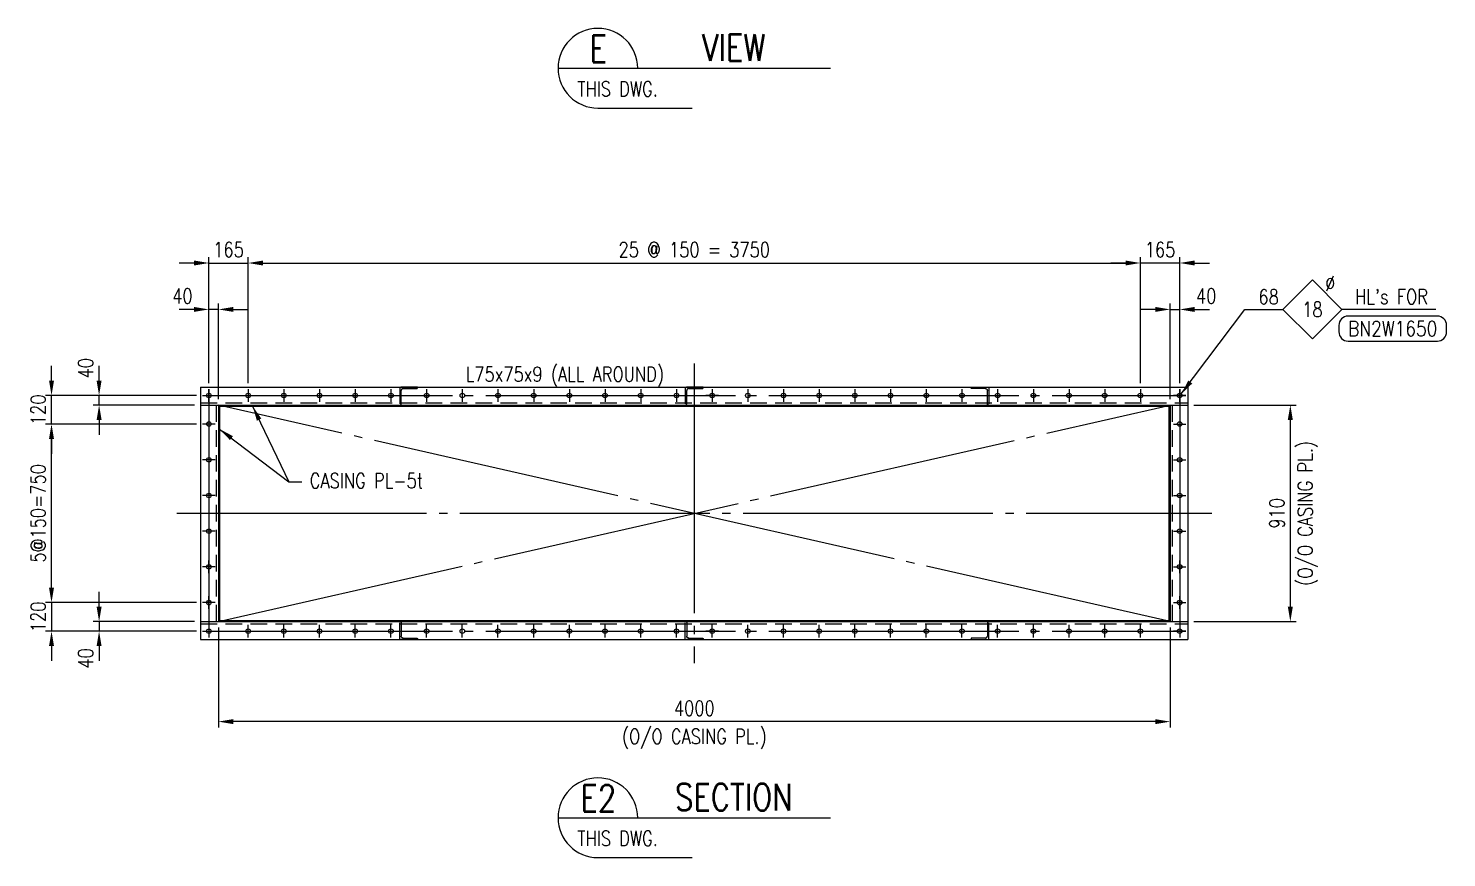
# Model space of a CAD drawing. Header units: millimetres. Extents: x 0 to 134087, y -49114 to 20834.
# Drawn here: x 100477 to 106438, y -45130 to -41647 of the extents above; entities that cross this region are included whole.
import ezdxf
from ezdxf.enums import TextEntityAlignment as Align

# ---------------------------------------------------------------- set-up
doc = ezdxf.new("R2010")
doc.units = ezdxf.units.MM
doc.header["$LTSCALE"] = 35
doc.linetypes.add('JNK-CENTER', pattern=[34, 30, -1.5, 1, -1.5])
doc.linetypes.add('JNK-HIDDEN', pattern=[3, 2, -1])
for name, color, linetype in [('CEN-R', 1, 'JNK-CENTER'), ('CON-C', 4, 'Continuous'), ('CON-G', 3, 'Continuous'), ('CON-W', 7, 'Continuous'), ('CON-Y', 2, 'Continuous'), ('Dim-W', 7, 'Continuous'), ('HID-Y', 2, 'JNK-HIDDEN'), ('STL-OBJT', 7, 'Continuous')]:
    doc.layers.add(name, color=color, linetype=linetype)
doc.styles.add('SIMPLEX', font='simplex.shx', dxfattribs={"width": 0.8})
doc.dimstyles.new('DIM25', dxfattribs={"dimscale": 25, "dimtxt": 2.5, "dimasz": 2.5, "dimexe": 1, "dimexo": 1, "dimgap": 1, "dimtad": 1, "dimdec": 1, "dimdsep": 46, "dimtxsty": 'SIMPLEX', "dimcen": 0, "dimclrt": 2, "dimazin": 2, "dimtfac": 1, "dimtdec": 1, "dimtix": 1, "dimtmove": 2, "dimatfit": 0, "dimfxl": 0.18, "dimtolj": 1, "dimtzin": 0, "dimarcsym": 0})

# ---------------------------------------------------------------- blocks, each defined once
blk = doc.blocks.new('A$C05B03637')
at = {"layer": 'HID-Y'}
for p, q in [((0, 75), (0, 0)), ((75, 75), (0, 75)), ((6, 4), (6, 60.5)), ((14.5, 69), (71, 69)), ((75, 73), (75, 75)), ((0, 0), (2, 0))]:
    blk.add_line(p, q, dxfattribs=at)
for centre, radius, start, end in [((14.5, 60.5), 8.5, 90, 180), ((71, 73), 4, 270, 0), ((2, 4), 4, 270, 0)]:
    blk.add_arc(centre, radius, start, end, dxfattribs=at)
blk = doc.blocks.new('*D3006')
at = {"layer": 'DEFPOINTS', "color": 0, "transparency": 16777216}
for p in [(100574.6, -43188.7), (101209.6, -43188.7), (101209.6, -43308.7)]:
    blk.add_point(p, dxfattribs=at)
at = {"layer": 'Dim-W', "color": 0, "lineweight": -2, "transparency": 16777216}
for p, q in [((100574.6, -43126.2), (100574.6, -43063.7)), ((101184.6, -43188.7), (100549.6, -43188.7)), ((100574.6, -43308.7), (100574.6, -43188.7)), ((101184.6, -43308.7), (100549.6, -43308.7)), ((100574.6, -43371.2), (100574.6, -43433.7))]:
    blk.add_line(p, q, dxfattribs=at)
at = {"layer": 'Dim-W', "color": 0, "transparency": 16777216}
for points in [[(100564.1, -43126.2), (100585, -43126.2), (100574.6, -43188.7)], [(100564.1, -43371.2), (100585, -43371.2), (100574.6, -43308.7)]]:
    blk.add_solid(points, dxfattribs=at)
at = {"layer": 'Dim-W', "color": 2, "transparency": 16777216, "insert": (100518.3, -43248.7), "char_height": 62.5, "attachment_point": 5, "rotation": 90, "style": 'SIMPLEX'}
blk.add_mtext('\\A1;120', dxfattribs=at)
blk = doc.blocks.new('*D3007')
at = {"layer": 'DEFPOINTS', "color": 0, "transparency": 16777216}
for p in [(100774.6, -43188.7), (101209.6, -43188.7), (101201.1, -43228.7)]:
    blk.add_point(p, dxfattribs=at)
at = {"layer": 'Dim-W', "color": 0, "lineweight": -2, "transparency": 16777216}
for p, q in [((100774.6, -43126.2), (100774.6, -43063.7)), ((101184.6, -43188.7), (100749.6, -43188.7)), ((100774.6, -43228.7), (100774.6, -43188.7)), ((101176.1, -43228.7), (100749.6, -43228.7)), ((100774.6, -43291.2), (100774.6, -43353.7))]:
    blk.add_line(p, q, dxfattribs=at)
at = {"layer": 'Dim-W', "color": 0, "transparency": 16777216}
blk.add_solid([(100764.1, -43291.2), (100785, -43291.2), (100774.6, -43228.7)], dxfattribs=at)
at = {"layer": 'Dim-W', "color": 2, "transparency": 16777216, "insert": (100718.3, -43074.3), "char_height": 62.5, "attachment_point": 5, "rotation": 90, "style": 'SIMPLEX', "bg_fill": 3, "box_fill_scale": 1.1, "bg_fill_color": 256, "bg_fill_true_color": 13158600, "bg_fill_transparency": 0}
blk.add_mtext('\\A1;40', dxfattribs=at)
at = {"layer": 'Dim-W', "color": 0, "transparency": 16777216}
blk.add_solid([(100764.1, -43126.2), (100785, -43126.2), (100774.6, -43188.7)], dxfattribs=at)
blk = doc.blocks.new('*D3008')
at = {"layer": 'DEFPOINTS', "color": 0, "transparency": 16777216}
for p in [(101276.1, -44138.7), (105276.1, -44138.7), (101276.1, -44558.7)]:
    blk.add_point(p, dxfattribs=at)
at = {"layer": 'Dim-W', "color": 0, "lineweight": -2, "transparency": 16777216}
for p, q in [((101276.1, -44163.7), (101276.1, -44583.7)), ((105276.1, -44163.7), (105276.1, -44583.7)), ((105213.6, -44558.7), (101338.6, -44558.7))]:
    blk.add_line(p, q, dxfattribs=at)
at = {"layer": 'Dim-W', "color": 0, "transparency": 16777216}
for points in [[(101338.6, -44548.3), (101338.6, -44569.1), (101276.1, -44558.7)], [(105213.6, -44548.3), (105213.6, -44569.1), (105276.1, -44558.7)]]:
    blk.add_solid(points, dxfattribs=at)
at = {"layer": 'Dim-W', "color": 2, "transparency": 16777216, "char_height": 62.5, "attachment_point": 5, "style": 'SIMPLEX'}
for s, insert in [('\\A1;4000', (103276.1, -44502.5)), ('\\A1;(O/O CASING PL.)', (103276.1, -44631.3))]:
    blk.add_mtext(s, dxfattribs=dict(at, insert=insert))
blk = doc.blocks.new('SECTITLE')
at = {"layer": 'CON-G'}
for p, q in [((-1.7, 0), (44.1, 0)), ((5, -6.7), (20.86, -6.7))]:
    blk.add_line(p, q, dxfattribs=at)
blk.add_arc((5, 0), 6.7, 0, 270, dxfattribs=at)
at = {"layer": 'CON-C', "style": 'SIMPLEX', "width": 0.8}
for tag, p in [('A', (5.06, 1.04)), ('ELEVATION', (27.83, 1.22))]:
    blk.add_attdef(tag, text='', height=4.5, dxfattribs=at).set_placement(p, align=Align.CENTER)
at = {"layer": 'CON-Y', "style": 'SIMPLEX', "width": 0.8}
blk.add_attdef('H0000-0000', (1.54, -4.72), '', height=2.5, dxfattribs=at)
blk.add_attdef('SCALE', text='', height=2.5, dxfattribs=at).set_placement((44.9, -3.72), align=Align.RIGHT)
blk = doc.blocks.new('BOLTHOLE')
at = {"layer": 'CON-W'}
blk.add_line((25.7, 0), (9.9, 0), dxfattribs=at)
blk.add_lwpolyline([(0, 0), (4.95, 4.95), (9.9, 0), (4.95, -4.95)], close=True, dxfattribs=at)
at = {"layer": 'CON-Y', "style": 'SIMPLEX', "width": 0.8}
for s, p in [('%%C', (8.81, 3.12)), ("HL's FOR", (24.37, 0.9))]:
    blk.add_text(s, height=2.5, dxfattribs=at).set_placement(p, align=Align.RIGHT)
blk.add_attdef('4', text='', height=2.5, dxfattribs=at).set_placement((-0.69, 0.87), align=Align.RIGHT)
blk.add_attdef('22', text='', height=2.5, dxfattribs=at).set_placement((4.95, 0), align=Align.MIDDLE_CENTER)
blk = doc.blocks.new('boltmark')
at = {"layer": 'CON-Y'}
blk.add_lwpolyline([(0, -4.2), (15, -4.2, 0.414214), (16.56, -2.64), (16.56, -1.56, 0.414214), (15, 0), (0, 0, 0.414214), (-1.56, -1.56), (-1.56, -2.64, 0.414214)], format="xyb", close=True, dxfattribs=at)
at = {"layer": 'CON-G', "style": 'SIMPLEX', "width": 0.802523}
blk.add_attdef('BN2W1650', text='', height=2.5, dxfattribs=at).set_placement((0, -3.35), (15, -3.35), align=Align.FIT)
blk = doc.blocks.new('*D3009')
at = {"layer": 'DEFPOINTS', "color": 0, "transparency": 16777216}
for p in [(105351.1, -43228.7), (105351.1, -44138.7), (105781.1, -44138.7)]:
    blk.add_point(p, dxfattribs=at)
at = {"layer": 'Dim-W', "color": 0, "lineweight": -2, "transparency": 16777216}
for p, q in [((105376.1, -43228.7), (105806.1, -43228.7)), ((105781.1, -43291.2), (105781.1, -44076.2)), ((105376.1, -44138.7), (105806.1, -44138.7))]:
    blk.add_line(p, q, dxfattribs=at)
at = {"layer": 'Dim-W', "color": 0, "transparency": 16777216}
for points in [[(105770.6, -43291.2), (105791.5, -43291.2), (105781.1, -43228.7)], [(105770.6, -44076.2), (105791.5, -44076.2), (105781.1, -44138.7)]]:
    blk.add_solid(points, dxfattribs=at)
at = {"layer": 'Dim-W', "color": 2, "transparency": 16777216, "char_height": 62.5, "attachment_point": 5, "rotation": 90, "style": 'SIMPLEX'}
for s, insert in [('\\A1;(O/O CASING PL.)', (105853.7, -43683.7)), ('\\A1;910', (105724.8, -43683.7))]:
    blk.add_mtext(s, dxfattribs=dict(at, insert=insert))
blk = doc.blocks.new('*D3010')
at = {"layer": 'DEFPOINTS', "color": 0, "transparency": 16777216}
for p in [(101209.6, -44058.7), (100574.6, -44178.7), (101209.6, -44178.7)]:
    blk.add_point(p, dxfattribs=at)
at = {"layer": 'Dim-W', "color": 0, "lineweight": -2, "transparency": 16777216}
for p, q in [((100574.6, -43996.2), (100574.6, -43933.7)), ((101184.6, -44058.7), (100549.6, -44058.7)), ((100574.6, -44058.7), (100574.6, -44178.7)), ((101184.6, -44178.7), (100549.6, -44178.7)), ((100574.6, -44241.2), (100574.6, -44303.7))]:
    blk.add_line(p, q, dxfattribs=at)
at = {"layer": 'Dim-W', "color": 0, "transparency": 16777216}
for points in [[(100564.1, -43996.2), (100585, -43996.2), (100574.6, -44058.7)], [(100564.1, -44241.2), (100585, -44241.2), (100574.6, -44178.7)]]:
    blk.add_solid(points, dxfattribs=at)
at = {"layer": 'Dim-W', "color": 2, "transparency": 16777216, "insert": (100518.3, -44118.7), "char_height": 62.5, "attachment_point": 5, "rotation": 90, "style": 'SIMPLEX'}
blk.add_mtext('\\A1;120', dxfattribs=at)
blk = doc.blocks.new('*D3011')
at = {"layer": 'DEFPOINTS', "color": 0, "transparency": 16777216}
for p in [(101201.1, -44138.7), (100774.6, -44178.7), (101209.6, -44178.7)]:
    blk.add_point(p, dxfattribs=at)
at = {"layer": 'Dim-W', "color": 0, "lineweight": -2, "transparency": 16777216}
for p, q in [((100774.6, -44076.2), (100774.6, -44013.7)), ((101176.1, -44138.7), (100749.6, -44138.7)), ((100774.6, -44138.7), (100774.6, -44178.7)), ((101184.6, -44178.7), (100749.6, -44178.7)), ((100774.6, -44241.2), (100774.6, -44303.7))]:
    blk.add_line(p, q, dxfattribs=at)
at = {"layer": 'Dim-W', "color": 0, "transparency": 16777216}
blk.add_solid([(100764.1, -44076.2), (100785, -44076.2), (100774.6, -44138.7)], dxfattribs=at)
at = {"layer": 'Dim-W', "color": 2, "transparency": 16777216, "insert": (100718.3, -44293.2), "char_height": 62.5, "attachment_point": 5, "rotation": 90, "style": 'SIMPLEX', "bg_fill": 3, "box_fill_scale": 1.1, "bg_fill_color": 256, "bg_fill_true_color": 13158600, "bg_fill_transparency": 0}
blk.add_mtext('\\A1;40', dxfattribs=at)
at = {"layer": 'Dim-W', "color": 0, "transparency": 16777216}
blk.add_solid([(100764.1, -44241.2), (100785, -44241.2), (100774.6, -44178.7)], dxfattribs=at)
blk = doc.blocks.new('*D3012')
at = {"layer": 'DEFPOINTS', "color": 0, "transparency": 16777216}
for p in [(100574.6, -43308.7), (101209.6, -43308.7), (101209.6, -44058.7)]:
    blk.add_point(p, dxfattribs=at)
at = {"layer": 'Dim-W', "color": 0, "lineweight": -2, "transparency": 16777216}
for p, q in [((101184.6, -43308.7), (100549.6, -43308.7)), ((100574.6, -43996.2), (100574.6, -43371.2)), ((101184.6, -44058.7), (100549.6, -44058.7))]:
    blk.add_line(p, q, dxfattribs=at)
at = {"layer": 'Dim-W', "color": 0, "transparency": 16777216}
for points in [[(100564.1, -43371.2), (100585, -43371.2), (100574.6, -43308.7)], [(100564.1, -43996.2), (100585, -43996.2), (100574.6, -44058.7)]]:
    blk.add_solid(points, dxfattribs=at)
at = {"layer": 'Dim-W', "color": 2, "transparency": 16777216, "insert": (100518.3, -43683.7), "char_height": 62.5, "attachment_point": 5, "rotation": 90, "style": 'SIMPLEX'}
blk.add_mtext('\\A1;5@150=750', dxfattribs=at)
blk = doc.blocks.new('*D3013')
at = {"layer": 'DEFPOINTS', "color": 0, "transparency": 16777216}
for p in [(105316.1, -42827.2), (105316.1, -43162.2), (105276.1, -43228.7)]:
    blk.add_point(p, dxfattribs=at)
at = {"layer": 'Dim-W', "color": 0, "lineweight": -2, "transparency": 16777216}
for p, q in [((105213.6, -42827.2), (105151.1, -42827.2)), ((105276.1, -43203.7), (105276.1, -42802.2)), ((105276.1, -42827.2), (105316.1, -42827.2)), ((105316.1, -43137.2), (105316.1, -42802.2)), ((105378.6, -42827.2), (105441.1, -42827.2))]:
    blk.add_line(p, q, dxfattribs=at)
at = {"layer": 'Dim-W', "color": 0, "transparency": 16777216}
blk.add_solid([(105213.6, -42816.8), (105213.6, -42837.6), (105276.1, -42827.2)], dxfattribs=at)
at = {"layer": 'Dim-W', "color": 2, "transparency": 16777216, "insert": (105427.5, -42771), "char_height": 62.5, "attachment_point": 5, "style": 'SIMPLEX', "bg_fill": 3, "box_fill_scale": 1.1, "bg_fill_color": 256, "bg_fill_true_color": 13158600, "bg_fill_transparency": 0}
blk.add_mtext('\\A1;40', dxfattribs=at)
at = {"layer": 'Dim-W', "color": 0, "transparency": 16777216}
blk.add_solid([(105378.6, -42816.8), (105378.6, -42837.6), (105316.1, -42827.2)], dxfattribs=at)
blk = doc.blocks.new('*D2939')
at = {"layer": 'DEFPOINTS', "color": 0, "transparency": 16777216}
for p in [(105151.1, -42632.2), (105151.1, -43162.2), (105316.1, -43162.2)]:
    blk.add_point(p, dxfattribs=at)
at = {"layer": 'Dim-W', "color": 0, "lineweight": -2, "transparency": 16777216}
for p, q in [((105151.1, -43137.2), (105151.1, -42607.2)), ((105316.1, -43137.2), (105316.1, -42607.2)), ((105088.6, -42632.2), (105026.1, -42632.2)), ((105316.1, -42632.2), (105151.1, -42632.2)), ((105378.6, -42632.2), (105441.1, -42632.2))]:
    blk.add_line(p, q, dxfattribs=at)
at = {"layer": 'Dim-W', "color": 0, "transparency": 16777216}
for points in [[(105088.6, -42621.8), (105088.6, -42642.6), (105151.1, -42632.2)], [(105378.6, -42621.8), (105378.6, -42642.6), (105316.1, -42632.2)]]:
    blk.add_solid(points, dxfattribs=at)
at = {"layer": 'Dim-W', "color": 2, "transparency": 16777216, "insert": (105233.6, -42576), "char_height": 62.5, "attachment_point": 5, "style": 'SIMPLEX'}
blk.add_mtext('\\A1;165', dxfattribs=at)
blk = doc.blocks.new('*D3014')
at = {"layer": 'DEFPOINTS', "color": 0, "transparency": 16777216}
for p in [(101236.1, -42827.2), (101236.1, -43162.2), (101276.1, -43228.7)]:
    blk.add_point(p, dxfattribs=at)
at = {"layer": 'Dim-W', "color": 0, "lineweight": -2, "transparency": 16777216}
for p, q in [((101173.6, -42827.2), (101111.1, -42827.2)), ((101236.1, -43137.2), (101236.1, -42802.2)), ((101276.1, -42827.2), (101236.1, -42827.2)), ((101276.1, -43203.7), (101276.1, -42802.2)), ((101338.6, -42827.2), (101401.1, -42827.2))]:
    blk.add_line(p, q, dxfattribs=at)
at = {"layer": 'Dim-W', "color": 0, "transparency": 16777216}
blk.add_solid([(101338.6, -42816.8), (101338.6, -42837.6), (101276.1, -42827.2)], dxfattribs=at)
at = {"layer": 'Dim-W', "color": 2, "transparency": 16777216, "insert": (101124.6, -42771), "char_height": 62.5, "attachment_point": 5, "style": 'SIMPLEX', "bg_fill": 3, "box_fill_scale": 1.1, "bg_fill_color": 256, "bg_fill_true_color": 13158600, "bg_fill_transparency": 0}
blk.add_mtext('\\A1;40', dxfattribs=at)
at = {"layer": 'Dim-W', "color": 0, "transparency": 16777216}
blk.add_solid([(101173.6, -42816.8), (101173.6, -42837.6), (101236.1, -42827.2)], dxfattribs=at)
blk = doc.blocks.new('*D2940')
at = {"layer": 'DEFPOINTS', "color": 0, "transparency": 16777216}
for p in [(101401.1, -42632.2), (101236.1, -43162.2), (101401.1, -43162.2)]:
    blk.add_point(p, dxfattribs=at)
at = {"layer": 'Dim-W', "color": 0, "lineweight": -2, "transparency": 16777216}
for p, q in [((101236.1, -43137.2), (101236.1, -42607.2)), ((101401.1, -43137.2), (101401.1, -42607.2)), ((101173.6, -42632.2), (101111.1, -42632.2)), ((101236.1, -42632.2), (101401.1, -42632.2)), ((101463.6, -42632.2), (101526.1, -42632.2))]:
    blk.add_line(p, q, dxfattribs=at)
at = {"layer": 'Dim-W', "color": 0, "transparency": 16777216}
for points in [[(101173.6, -42621.8), (101173.6, -42642.6), (101236.1, -42632.2)], [(101463.6, -42621.8), (101463.6, -42642.6), (101401.1, -42632.2)]]:
    blk.add_solid(points, dxfattribs=at)
at = {"layer": 'Dim-W', "color": 2, "transparency": 16777216, "insert": (101318.6, -42576), "char_height": 62.5, "attachment_point": 5, "style": 'SIMPLEX'}
blk.add_mtext('\\A1;165', dxfattribs=at)
blk = doc.blocks.new('*D2941')
at = {"layer": 'DEFPOINTS', "color": 0, "transparency": 16777216}
for p in [(105151.1, -42632.2), (101401.1, -43162.2), (105151.1, -43162.2)]:
    blk.add_point(p, dxfattribs=at)
at = {"layer": 'Dim-W', "color": 0, "lineweight": -2, "transparency": 16777216}
for p, q in [((101401.1, -43137.2), (101401.1, -42607.2)), ((105151.1, -43137.2), (105151.1, -42607.2)), ((101463.6, -42632.2), (105088.6, -42632.2))]:
    blk.add_line(p, q, dxfattribs=at)
at = {"layer": 'Dim-W', "color": 0, "transparency": 16777216}
for points in [[(101463.6, -42621.8), (101463.6, -42642.6), (101401.1, -42632.2)], [(105088.6, -42621.8), (105088.6, -42642.6), (105151.1, -42632.2)]]:
    blk.add_solid(points, dxfattribs=at)
at = {"layer": 'Dim-W', "color": 2, "transparency": 16777216, "insert": (103276.1, -42576), "char_height": 62.5, "attachment_point": 5, "style": 'SIMPLEX'}
blk.add_mtext('\\A1;25 @ 150 = 3750', dxfattribs=at)

msp = doc.modelspace()

# ---------------------------------------------------------------- linework, layer by layer
at = {"layer": 'CEN-R'}
for p, q in [((103276.0561, -43053.726), (103276.0561, -44313.726)), ((101209.5561, -43188.726), (101262.5561, -43188.726)), ((101209.5561, -43188.726), (105342.5561, -43188.726)), ((101236.0561, -43215.226), (101236.0561, -43162.226)), ((101236.0561, -43162.226), (101236.0561, -44205.226)), ((101299.5561, -43188.726), (101352.5561, -43188.726)), ((101401.0561, -43162.226), (101401.0561, -43215.226)), ((101551.0561, -43162.226), (101551.0561, -43215.226)), ((101701.0561, -43162.226), (101701.0561, -43215.226)), ((101851.0561, -43162.226), (101851.0561, -43215.226)), ((102001.0561, -43162.226), (102001.0561, -43215.226)), ((102151.0561, -43162.226), (102151.0561, -43215.226)), ((102301.0561, -43162.226), (102301.0561, -43215.226)), ((102451.0561, -43162.226), (102451.0561, -43215.226)), ((102601.0561, -43162.226), (102601.0561, -43215.226)), ((102751.0561, -43162.226), (102751.0561, -43215.226)), ((102901.0561, -43162.226), (102901.0561, -43215.226)), ((103051.0561, -43162.226), (103051.0561, -43215.226)), ((103174.5561, -43188.726), (103227.5561, -43188.726)), ((103201.0561, -43162.226), (103201.0561, -43215.226)), ((103324.5561, -43188.726), (103377.5561, -43188.726)), ((103377.5561, -43188.726), (103324.5561, -43188.726)), ((103377.5561, -43188.726), (103324.5561, -43188.726)), ((103351.0561, -43162.226), (103351.0561, -43215.226)), ((103501.0561, -43162.226), (103501.0561, -43215.226)), ((103651.0561, -43162.226), (103651.0561, -43215.226)), ((103801.0561, -43162.226), (103801.0561, -43215.226)), ((103951.0561, -43162.226), (103951.0561, -43215.226)), ((104101.0561, -43162.226), (104101.0561, -43215.226)), ((104251.0561, -43162.226), (104251.0561, -43215.226)), ((104401.0561, -43162.226), (104401.0561, -43215.226)), ((104551.0561, -43162.226), (104551.0561, -43215.226)), ((104701.0561, -43162.226), (104701.0561, -43215.226)), ((104851.0561, -43162.226), (104851.0561, -43215.226)), ((105001.0561, -43162.226), (105001.0561, -43215.226)), ((105151.0561, -43162.226), (105151.0561, -43215.226)), ((105342.5561, -43188.726), (105289.5561, -43188.726)), ((105316.0561, -43215.226), (105316.0561, -43162.226)), ((105316.0561, -43162.226), (105316.0561, -44205.226)), ((105276.0561, -44138.726), (101276.0561, -43228.726)), ((101276.0561, -44138.726), (105276.0561, -43228.726)), ((101262.5561, -43308.726), (101209.5561, -43308.726)), ((101236.0561, -43282.226), (101236.0561, -43335.226)), ((105289.5561, -43308.726), (105342.5561, -43308.726)), ((105316.0561, -43282.226), (105316.0561, -43335.226)), ((101236.0561, -43432.226), (101236.0561, -43485.226)), ((105316.0561, -43432.226), (105316.0561, -43485.226)), ((101262.5561, -43458.726), (101209.5561, -43458.726)), ((105289.5561, -43458.726), (105342.5561, -43458.726)), ((101262.5561, -43608.726), (101209.5561, -43608.726)), ((101236.0561, -43582.226), (101236.0561, -43635.226)), ((105289.5561, -43608.726), (105342.5561, -43608.726)), ((105316.0561, -43582.226), (105316.0561, -43635.226)), ((101101.0561, -43683.726), (105451.0561, -43683.726)), ((101262.5561, -43758.726), (101209.5561, -43758.726)), ((105289.5561, -43758.726), (105342.5561, -43758.726)), ((101262.5561, -43908.726), (101209.5561, -43908.726)), ((101236.0561, -43935.226), (101236.0561, -43882.226)), ((105289.5561, -43908.726), (105342.5561, -43908.726)), ((105316.0561, -43935.226), (105316.0561, -43882.226)), ((101236.0561, -44085.226), (101236.0561, -44032.226)), ((105316.0561, -44085.226), (105316.0561, -44032.226)), ((101262.5561, -44058.726), (101209.5561, -44058.726)), ((105289.5561, -44058.726), (105342.5561, -44058.726)), ((105316.0561, -44067.226), (105316.0561, -44120.226)), ((101236.0561, -44152.226), (101236.0561, -44205.226)), ((101401.0561, -44205.226), (101401.0561, -44152.226)), ((101551.0561, -44205.226), (101551.0561, -44152.226)), ((101701.0561, -44205.226), (101701.0561, -44152.226)), ((101851.0561, -44205.226), (101851.0561, -44152.226)), ((102001.0561, -44205.226), (102001.0561, -44152.226)), ((102151.0561, -44205.226), (102151.0561, -44152.226)), ((102301.0561, -44205.226), (102301.0561, -44152.226)), ((102451.0561, -44205.226), (102451.0561, -44152.226)), ((102601.0561, -44205.226), (102601.0561, -44152.226)), ((102751.0561, -44205.226), (102751.0561, -44152.226)), ((102901.0561, -44205.226), (102901.0561, -44152.226)), ((103051.0561, -44205.226), (103051.0561, -44152.226)), ((103201.0561, -44205.226), (103201.0561, -44152.226)), ((103351.0561, -44205.226), (103351.0561, -44152.226)), ((103501.0561, -44205.226), (103501.0561, -44152.226)), ((103651.0561, -44205.226), (103651.0561, -44152.226)), ((103801.0561, -44205.226), (103801.0561, -44152.226)), ((103951.0561, -44205.226), (103951.0561, -44152.226)), ((104101.0561, -44205.226), (104101.0561, -44152.226)), ((104251.0561, -44205.226), (104251.0561, -44152.226)), ((104401.0561, -44205.226), (104401.0561, -44152.226)), ((104551.0561, -44205.226), (104551.0561, -44152.226)), ((104701.0561, -44205.226), (104701.0561, -44152.226)), ((104851.0561, -44205.226), (104851.0561, -44152.226)), ((105001.0561, -44205.226), (105001.0561, -44152.226)), ((105151.0561, -44205.226), (105151.0561, -44152.226)), ((105316.0561, -44152.226), (105316.0561, -44205.226)), ((101209.5561, -44178.726), (101262.5561, -44178.726)), ((101209.5561, -44178.726), (105342.5561, -44178.726)), ((103174.5561, -44178.726), (103227.5561, -44178.726)), ((103324.5561, -44178.726), (103377.5561, -44178.726)), ((103377.5561, -44178.726), (103324.5561, -44178.726)), ((103377.5561, -44178.726), (103324.5561, -44178.726)), ((105144.5561, -44178.726), (105197.5561, -44178.726)), ((105342.5561, -44178.726), (105289.5561, -44178.726))]:
    msp.add_line(p, q, dxfattribs=at)
at = {"layer": 'CON-G'}
for p, q in [((101201.0561, -43153.726), (105351.0561, -43153.726)), ((101201.0561, -43153.726), (101201.0561, -44213.726)), ((105351.0561, -43153.726), (105351.0561, -44213.726)), ((101201.0561, -43228.726), (105351.0561, -43228.726)), ((101276.0561, -43228.726), (101276.0561, -44138.726)), ((101281.0561, -43228.726), (101281.0561, -44138.726)), ((101281.0561, -43233.726), (105271.0561, -43233.726)), ((105271.0561, -43228.726), (105271.0561, -44138.726)), ((105276.0561, -43228.726), (105276.0561, -44138.726)), ((101201.0561, -44138.726), (105351.0561, -44138.726)), ((101281.0561, -44133.726), (105271.0561, -44133.726)), ((101201.0561, -44213.726), (105351.0561, -44213.726))]:
    msp.add_line(p, q, dxfattribs=at)
for centre in [(101236.0561, -43188.726), (101401.0561, -43188.726), (101551.0561, -43188.726), (101701.0561, -43188.726), (101851.0561, -43188.726), (102001.0561, -43188.726), (102151.0561, -43188.726), (102301.0561, -43188.726), (102451.0561, -43188.726), (102601.0561, -43188.726), (102751.0561, -43188.726), (102901.0561, -43188.726), (103051.0561, -43188.726), (103201.0561, -43188.726), (103351.0561, -43188.726), (103501.0561, -43188.726), (103651.0561, -43188.726), (103801.0561, -43188.726), (103951.0561, -43188.726), (104101.0561, -43188.726), (104251.0561, -43188.726), (104401.0561, -43188.726), (104551.0561, -43188.726), (104701.0561, -43188.726), (104851.0561, -43188.726), (105001.0561, -43188.726), (105151.0561, -43188.726), (105316.0561, -43188.726), (101236.0561, -43308.726), (105316.0561, -43308.726), (101236.0561, -43458.726), (105316.0561, -43458.726), (101236.0561, -43608.726), (105316.0561, -43608.726), (101236.0561, -43758.726), (105316.0561, -43758.726), (101236.0561, -43908.726), (105316.0561, -43908.726), (101236.0561, -44058.726), (105316.0561, -44058.726), (101236.0561, -44178.726), (101401.0561, -44178.726), (101551.0561, -44178.726), (101701.0561, -44178.726), (101851.0561, -44178.726), (102001.0561, -44178.726), (102151.0561, -44178.726), (102301.0561, -44178.726), (102451.0561, -44178.726), (102601.0561, -44178.726), (102751.0561, -44178.726), (102901.0561, -44178.726), (103051.0561, -44178.726), (103201.0561, -44178.726), (103351.0561, -44178.726), (103501.0561, -44178.726), (103651.0561, -44178.726), (103801.0561, -44178.726), (103951.0561, -44178.726), (104101.0561, -44178.726), (104251.0561, -44178.726), (104401.0561, -44178.726), (104551.0561, -44178.726), (104701.0561, -44178.726), (104851.0561, -44178.726), (105001.0561, -44178.726), (105151.0561, -44178.726), (105316.0561, -44178.726)]:
    msp.add_circle(centre, 9.5, dxfattribs=at)
at = {"layer": 'HID-Y'}
for p, q in [((101201.0561, -43219.726), (105351.0561, -43219.726)), ((101267.0561, -43228.726), (101267.0561, -44138.726)), ((105285.0561, -43228.726), (105285.0561, -44138.726)), ((101201.0561, -44147.726), (105351.0561, -44147.726))]:
    msp.add_line(p, q, dxfattribs=at)
at = {"layer": 'STL-OBJT'}
msp.add_line((105590.3773, -42827.226), (105750.1264, -42827.226), dxfattribs=at)

# ---------------------------------------------------------------- block references
at = {"layer": 'CON-W', "xscale": 25, "yscale": 25, "zscale": 25}
for p, values in [((102746.0561, -41814.1125), {'H0000-0000': 'THIS DWG.', 'A': 'E', 'ELEVATION': 'VIEW'}), ((102746.0561, -44962.5123), {'H0000-0000': 'THIS DWG.', 'A': 'E2', 'ELEVATION': 'SECTION'})]:
    msp.add_blockref('SECTITLE', p, dxfattribs=at).add_auto_attribs(values)
at = {"layer": 'CON-Y', "xscale": 25, "yscale": 25, "zscale": 25}
msp.add_blockref('boltmark', (106024.0276, -42855.3132), dxfattribs=at).add_auto_attribs({'BN2W1650': 'BN2W1650'})
at = {"layer": 'Dim-W'}
for p in [(102038.0561, -43228.726), (103238.0561, -43228.726)]:
    msp.add_blockref('A$C05B03637', p, dxfattribs=at)
at = {"layer": 'Dim-W', "xscale": -1}
msp.add_blockref('A$C05B03637', (104514.0561, -43228.726), dxfattribs=at)
at = {"layer": 'Dim-W', "xscale": -1, "rotation": 180}
for p in [(102038.0561, -44138.726), (103238.0561, -44138.726)]:
    msp.add_blockref('A$C05B03637', p, dxfattribs=at)
at = {"layer": 'Dim-W', "rotation": 180}
msp.add_blockref('A$C05B03637', (104514.0561, -44138.726), dxfattribs=at)
at = {"layer": 'STL-OBJT', "xscale": 25, "yscale": 25, "zscale": 25}
msp.add_blockref('BOLTHOLE', (105750.1264, -42827.226), dxfattribs=at).add_auto_attribs({'4': '68', '22': '18'})

# ---------------------------------------------------------------- texts
at = {"layer": 'CON-Y', "style": 'SIMPLEX', "width": 0.8}
msp.add_text('L75x75x9 (ALL AROUND)', height=62.5, dxfattribs=at).set_placement((102731.8884, -43130.1899), align=Align.CENTER)
msp.add_text('CASING PL-5t', height=62.5, dxfattribs=at).set_placement((101659.8046, -43577.7471))

# ---------------------------------------------------------------- dimensions: what is measured, and where the dimension line sits
at = {"layer": 'Dim-W'}
for base, p1, p2, angle, picture, middle in [((100574.5561, -43188.726), (101209.5561, -43308.726), (101209.5561, -43188.726), 90, '*D3006', (100518.3061, -43248.726)), ((100574.5561, -44178.726), (101209.5561, -44058.726), (101209.5561, -44178.726), 270, '*D3010', (100518.3061, -44118.726))]:
    dim = msp.add_linear_dim(base=base, p1=p1, p2=p2, angle=angle, dimstyle='DIM25', dxfattribs=at)
    dim.commit()
    dim.dimension.update_dxf_attribs({"geometry": picture, "text_midpoint": middle})
for base, p1, p2, angle, picture, middle in [((105781.0561, -44138.726), (105351.0561, -43228.726), (105351.0561, -44138.726), 270, '*D3009', (105781.0561, -43683.726)), ((101276.0561, -44558.726), (105276.0561, -44138.726), (101276.0561, -44138.726), 180, '*D3008', (103276.0561, -44558.726))]:
    dim = msp.add_linear_dim(base=base, p1=p1, p2=p2, angle=angle, text='<>\\X(O/O CASING PL.)', dimstyle='DIM25', dxfattribs=at)
    dim.commit()
    dim.dimension.update_dxf_attribs({"geometry": picture, "text_midpoint": middle})

# ---------------------------------------------------------------- leaders
at = {"layer": 'STL-OBJT'}
for points in [[(101419.9821, -43233.726), (101571.632, -43551.078), (101627.2908, -43551.078)], [(101281.0561, -43329.806), (101571.632, -43551.078)]]:
    msp.add_leader(points, dimstyle='DIM25', dxfattribs=at)

# ---------------------------------------------------------------- next in the draw order: dimensions: what is measured, and where the dimension line sits
at = {"layer": 'Dim-W'}
dim = msp.add_linear_dim(base=(105316.0561, -42827.226), p1=(105276.0561, -43228.726), p2=(105316.0561, -43162.226), dimstyle='DIM25', override={"dimtfill": 1}, dxfattribs=at)
dim.commit()
dim.dimension.update_dxf_attribs({"geometry": '*D3013', "text_midpoint": (105427.5218, -42770.976), "dimtype": 160})
for base, p1, p2, angle, picture, middle in [((100774.5561, -43188.726), (101201.0561, -43228.726), (101209.5561, -43188.726), 90, '*D3007', (100718.3061, -43074.2779)), ((100774.5561, -44178.726), (101201.0561, -44138.726), (101209.5561, -44178.726), 270, '*D3011', (100718.3061, -44293.1741))]:
    dim = msp.add_linear_dim(base=base, p1=p1, p2=p2, angle=angle, dimstyle='DIM25', override={"dimtfill": 1}, dxfattribs=at)
    dim.commit()
    dim.dimension.update_dxf_attribs({"geometry": picture, "text_midpoint": middle, "dimtype": 160})

# ---------------------------------------------------------------- next in the draw order: dimensions: what is measured, and where the dimension line sits
dim = msp.add_linear_dim(base=(105151.0561, -42632.226), p1=(105316.0561, -43162.226), p2=(105151.0561, -43162.226), angle=180, dimstyle='DIM25', dxfattribs=at)
dim.commit()
dim.dimension.update_dxf_attribs({"geometry": '*D2939', "text_midpoint": (105233.5561, -42575.976)})
dim = msp.add_linear_dim(base=(101236.0561, -42827.226), p1=(101276.0561, -43228.726), p2=(101236.0561, -43162.226), angle=180, dimstyle='DIM25', override={"dimtfill": 1}, dxfattribs=at)
dim.commit()
dim.dimension.update_dxf_attribs({"geometry": '*D3014', "text_midpoint": (101124.5905, -42770.976), "dimtype": 160})
dim = msp.add_linear_dim(base=(100574.5561, -43308.726), p1=(101209.5561, -44058.726), p2=(101209.5561, -43308.726), angle=90, text='5@150=<>', dimstyle='DIM25', dxfattribs=at)
dim.commit()
dim.dimension.update_dxf_attribs({"geometry": '*D3012', "text_midpoint": (100518.3061, -43683.726)})

# ---------------------------------------------------------------- next in the draw order: leaders
msp.add_leader([(105322.9303, -43182.1689), (105590.3773, -42827.226)], dimstyle='DIM25', override={"dimgap": 1, "dimtad": 0, "dimdec": 0, "dimtdec": 0, "dimtix": 0, "dimatfit": 2, "dimtfill": 1}, dxfattribs=at)

# ---------------------------------------------------------------- next in the draw order: dimensions: what is measured, and where the dimension line sits
dim = msp.add_linear_dim(base=(105151.0561, -42632.226), p1=(101401.0561, -43162.226), p2=(105151.0561, -43162.226), text='25 @ 150 = <>', dimstyle='DIM25', override={"dimtix": 0}, dxfattribs=at)
dim.commit()
dim.dimension.update_dxf_attribs({"geometry": '*D2941', "text_midpoint": (103276.0561, -42575.976)})
dim = msp.add_linear_dim(base=(101401.0561, -42632.226), p1=(101236.0561, -43162.226), p2=(101401.0561, -43162.226), dimstyle='DIM25', dxfattribs=at)
dim.commit()
dim.dimension.update_dxf_attribs({"geometry": '*D2940', "text_midpoint": (101318.5561, -42575.976)})

doc.saveas('drawing.dxf')
